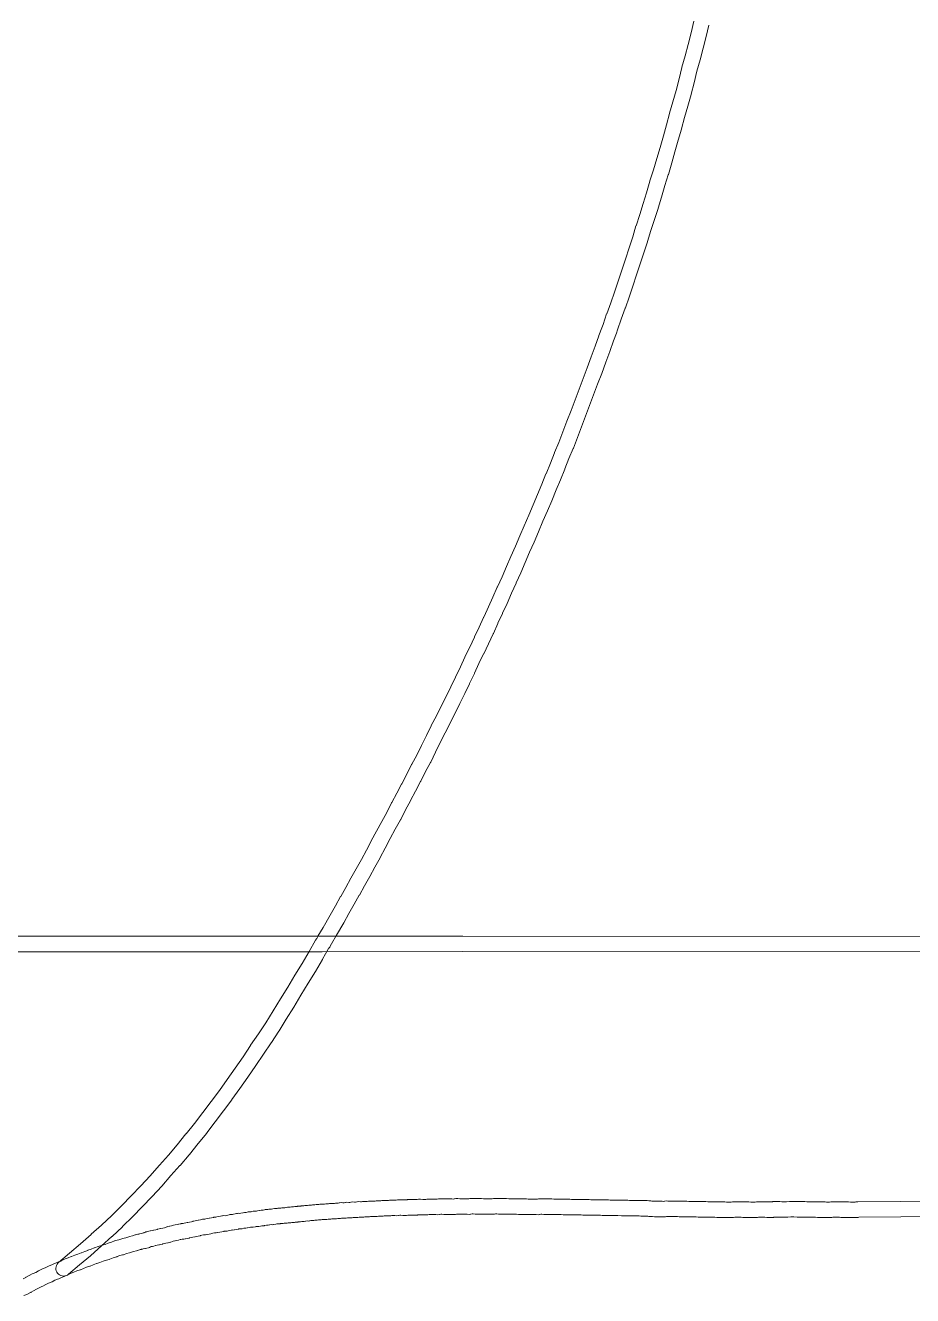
# Model space of a CAD drawing. Header units: inches. Extents: x 704148 to 723432, y 7075344 to 7101810.
# Drawn here: x 722806.8 to 723035.9, y 7090513.5 to 7090841.6 of the extents above; entities that cross this region are included whole.
import ezdxf

# ---------------------------------------------------------------- set-up
doc = ezdxf.new("R2010")
doc.units = ezdxf.units.IN
doc.header["$MEASUREMENT"] = 0
doc.layers.add('gisdb.gisadmin', color=7, linetype='Continuous', lineweight=9, true_color=0xccf5fc)

msp = doc.modelspace()

# ---------------------------------------------------------------- linework, layer by layer
at = {"layer": 'gisdb.gisadmin'}
for points in [[(722983.3522, 7090841.6633), (722982.5994, 7090838.6761), (722981.8486, 7090835.6966), (722981.0977, 7090832.717), (722981.0814, 7090832.6564), (722980.2395, 7090829.7096), (722979.4962, 7090826.7597), (722978.7454, 7090823.7802), (722978.729, 7090823.7196), (722977.8783, 7090820.7418), (722977.0364, 7090817.795), (722976.2931, 7090814.8451), (722976.2715, 7090814.766), (722975.4242, 7090811.9041), (722974.5746, 7090808.9305), (722973.7247, 7090806.0593), (722972.8778, 7090803.0949), (722972.8533, 7090803.0156), (722971.9178, 7090800.19), (722971.0757, 7090797.2427), (722970.2243, 7090794.3664), (722970.2051, 7090794.3056), (722969.2565, 7090791.4403), (722968.3183, 7090788.607), (722967.4781, 7090785.7689), (722967.459, 7090785.7081), (722966.5103, 7090782.8428), (722965.5616, 7090779.9775), (722964.613, 7090777.1123), (722963.6643, 7090774.247), (722962.712, 7090771.3711), (722961.7616, 7090768.6058), (722961.7483, 7090768.5682), (722960.7066, 7090765.7236), (722959.7623, 7090762.9763), (722959.4396, 7090762.0731), (722958.7091, 7090760.0992), (722957.771, 7090757.3698), (722957.7491, 7090757.3091), (722956.7058, 7090754.5651), (722955.6582, 7090751.7044), (722954.6072, 7090748.9401), (722953.5606, 7090746.1873), (722952.514, 7090743.4346), (722951.4673, 7090740.6818), (722950.4207, 7090737.9291), (722949.374, 7090735.1763), (722948.3264, 7090732.4208), (722948.293, 7090732.3389), (722947.1664, 7090729.7401), (722946.1351, 7090727.0279), (722946.1128, 7090726.972), (722944.9726, 7090724.2362), (722943.9353, 7090721.613), (722943.9215, 7090721.579), (722942.7695, 7090718.815), (722941.6194, 7090716.1617), (722940.4793, 7090713.5318), (722939.3338, 7090710.7836), (722938.1837, 7090708.1302), (722937.0391, 7090705.49), (722935.8945, 7090702.8498), (722934.7499, 7090700.2096), (722933.6053, 7090697.5694), (722933.5792, 7090697.5116), (722932.3477, 7090694.9005), (722931.2162, 7090692.2906), (722931.2038, 7090692.2627), (722930.0612, 7090689.7333), (722930.0474, 7090689.7035), (722928.8639, 7090687.2005), (722928.8295, 7090687.1225), (722928.8035, 7090687.0648), (722927.6845, 7090684.4825), (722927.6443, 7090684.3956), (722926.4104, 7090681.8856), (722925.1713, 7090679.2586), (722925.1573, 7090679.2295), (722923.9292, 7090676.7312), (722922.7998, 7090674.2313), (722922.7861, 7090674.2015), (722921.5416, 7090671.563), (722921.5275, 7090671.5338), (722920.285, 7090669.0061), (722919.0424, 7090666.4785), (722917.7999, 7090663.9508), (722916.5573, 7090661.4231), (722916.5286, 7090661.3668), (722915.2007, 7090658.8683), (722913.9723, 7090656.3694), (722912.7297, 7090653.8417), (722911.4872, 7090651.314), (722911.441, 7090651.2257), (722910.1247, 7090648.8542), (722908.9041, 7090646.3711), (722908.8754, 7090646.3149), (722907.5375, 7090643.7975), (722906.3054, 7090641.3973), (722906.2748, 7090641.3399), (722904.9586, 7090638.9685), (722903.738, 7090636.4854), (722903.6918, 7090636.3971), (722902.3513, 7090633.9819), (722901.0201, 7090631.5836), (722899.6933, 7090629.087), (722898.4583, 7090626.6812), (722898.4277, 7090626.6239), (722897.0871, 7090624.2087), (722895.7466, 7090621.7935), (722894.4061, 7090619.3783), (722893.0656, 7090616.9632), (722893.0463, 7090616.9291), (722891.7164, 7090614.6397), (722890.3865, 7090612.2436), (722889.046, 7090609.8284), (722889.0256, 7090609.7925), (722887.1729, 7090606.6114), (722885.8502, 7090604.3345), (722885.4543, 7090603.5975), (722885.407, 7090603.5141), (722885.2021, 7090603.232), (722885.1546, 7090603.1792), (722885.1176, 7090603.1396), (722883.5867, 7090600.389), (722883.5529, 7090600.3306), (722881.7006, 7090597.2578), (722879.8492, 7090594.1865), (722877.9978, 7090591.1151), (722876.1465, 7090588.0438), (722876.1215, 7090588.0033), (722874.1815, 7090584.9514), (722872.3438, 7090581.9028), (722872.3011, 7090581.8349), (722870.3517, 7090578.8761), (722870.3255, 7090578.8373), (722868.2904, 7090575.9006), (722866.3532, 7090572.9601), (722866.3269, 7090572.9214), (722864.2777, 7090569.9643), (722862.2285, 7090567.0071), (722862.2082, 7090566.9785), (722860.1609, 7090564.1322), (722860.1335, 7090564.0951), (722857.9864, 7090561.2505), (722855.8392, 7090558.4059), (722853.692, 7090555.5613), (722853.6409, 7090555.4963), (722851.4055, 7090552.7762), (722849.1725, 7090549.9511), (722849.1206, 7090549.8881), (722846.7718, 7090547.1535), (722846.7491, 7090547.1275), (722844.4191, 7090544.5227), (722842.0837, 7090541.8036), (722842.0324, 7090541.7464), (722839.5895, 7090539.1286), (722839.5614, 7090539.0992), (722837.018, 7090536.4826), (722834.5763, 7090533.9749), (722834.5499, 7090533.9483), (722831.9071, 7090531.3339), (722831.8765, 7090531.3043), (722829.2357, 7090528.8007), (722829.175, 7090528.7455), (722826.4518, 7090526.368), (722823.7286, 7090523.8822), (722823.6681, 7090523.8291), (722820.8294, 7090521.4398), (722817.9907, 7090519.0505), (722817.9618, 7090519.0266), (722817.6727, 7090518.8315), (722817.3542, 7090518.6896), (722817.0158, 7090518.6051), (722816.668, 7090518.5808), (722816.3213, 7090518.6171), (722815.986, 7090518.7132), (722815.6726, 7090518.866), (722815.3905, 7090519.071), (722815.1482, 7090519.3218), (722814.9531, 7090519.6107), (722814.8112, 7090519.9293), (722814.7268, 7090520.2676), (722814.7024, 7090520.6154), (722814.7388, 7090520.9623), (722814.8348, 7090521.2974), (722814.9876, 7090521.6109), (722815.1926, 7090521.893), (722815.4144, 7090522.1114), (722818.253, 7090524.5007), (722821.0615, 7090526.8646), (722823.772, 7090529.3388), (722823.8051, 7090529.3684), (722826.5133, 7090531.7328), (722829.1086, 7090534.1932), (722831.7213, 7090536.7778), (722834.1503, 7090539.2724), (722836.6773, 7090541.8721), (722839.0795, 7090544.4462), (722841.4013, 7090547.1495), (722841.424, 7090547.1753), (722843.754, 7090549.7801), (722846.0594, 7090552.4645), (722848.2809, 7090555.2749), (722848.3047, 7090555.3045), (722850.5247, 7090558.006), (722852.6459, 7090560.8162), (722854.7931, 7090563.6608), (722856.9269, 7090566.4876), (722858.9494, 7090569.2995), (722860.9892, 7090572.243), (722863.0243, 7090575.1797), (722864.9616, 7090578.1201), (722864.9878, 7090578.1589), (722867.0229, 7090581.0957), (722868.9387, 7090584.0035), (722870.7688, 7090587.0396), (722870.7938, 7090587.08), (722872.7337, 7090590.1319), (722874.5714, 7090593.1805), (722876.4228, 7090596.2519), (722878.2742, 7090599.3233), (722880.1071, 7090602.364), (722881.7406, 7090605.2988), (722881.7736, 7090605.3559), (722881.9786, 7090605.6379), (722882.026, 7090605.6908), (722882.0528, 7090605.7195), (722882.3428, 7090606.2593), (722882.3752, 7090606.3176), (722883.7145, 7090608.623), (722885.5581, 7090611.7884), (722886.8884, 7090614.1853), (722888.2289, 7090616.6004), (722888.2482, 7090616.6345), (722889.5781, 7090618.9239), (722890.908, 7090621.32), (722892.2485, 7090623.7352), (722893.5891, 7090626.1503), (722894.9131, 7090628.5359), (722896.1396, 7090630.9251), (722896.1528, 7090630.9504), (722897.4952, 7090633.4763), (722897.5126, 7090633.5084), (722898.8532, 7090635.9236), (722900.1695, 7090638.295), (722901.3901, 7090640.7781), (722901.4362, 7090640.8664), (722902.7616, 7090643.2544), (722903.9868, 7090645.6412), (722904, 7090645.6664), (722905.3278, 7090648.165), (722906.5562, 7090650.6639), (722906.6024, 7090650.7522), (722907.9187, 7090653.1237), (722909.1393, 7090655.6067), (722910.3818, 7090658.1344), (722911.6244, 7090660.6621), (722911.6531, 7090660.7184), (722912.981, 7090663.2169), (722914.2094, 7090665.7158), (722915.452, 7090668.2435), (722916.6945, 7090670.7712), (722917.9284, 7090673.2812), (722919.1618, 7090675.8962), (722920.2964, 7090678.4079), (722920.3242, 7090678.4668), (722921.5581, 7090680.9768), (722922.7972, 7090683.6039), (722922.8113, 7090683.633), (722924.0326, 7090686.1175), (722925.1251, 7090688.6354), (722925.1588, 7090688.7138), (722925.1857, 7090688.771), (722925.2744, 7090688.9509), (722926.4231, 7090691.3982), (722927.5513, 7090693.8956), (722928.69, 7090696.5222), (722928.7161, 7090696.5799), (722929.9477, 7090699.191), (722931.0791, 7090701.8009), (722932.2237, 7090704.4411), (722933.3683, 7090707.0813), (722934.5129, 7090709.7216), (722935.653, 7090712.3514), (722936.7985, 7090715.0998), (722937.9486, 7090717.753), (722939.0887, 7090720.3829), (722940.2223, 7090723.1029), (722941.2596, 7090725.7261), (722941.2734, 7090725.7601), (722942.4075, 7090728.4814), (722943.4442, 7090731.2081), (722943.4776, 7090731.29), (722944.6042, 7090733.8887), (722945.6344, 7090736.5982), (722946.681, 7090739.3509), (722947.7276, 7090742.1037), (722948.7743, 7090744.8564), (722949.8209, 7090747.6091), (722950.8675, 7090750.3619), (722951.9108, 7090753.1058), (722952.9584, 7090755.9666), (722953.9983, 7090758.7016), (722954.9342, 7090761.4247), (722954.9498, 7090761.4687), (722955.6795, 7090763.4402), (722955.9887, 7090764.3056), (722956.9295, 7090767.0427), (722956.9428, 7090767.0803), (722957.9845, 7090769.9249), (722958.9207, 7090772.6488), (722959.8662, 7090775.5045), (722960.8149, 7090778.3697), (722961.7636, 7090781.235), (722962.7122, 7090784.1003), (722963.6504, 7090786.9336), (722964.4906, 7090789.7717), (722964.5097, 7090789.8325), (722965.4584, 7090792.6978), (722966.3965, 7090795.5311), (722967.2352, 7090798.3641), (722968.0821, 7090801.3286), (722968.1066, 7090801.4079), (722969.0421, 7090804.2334), (722969.8842, 7090807.1809), (722970.7341, 7090810.0521), (722971.5837, 7090813.0257), (722972.4236, 7090815.8629), (722973.1643, 7090818.8022), (722973.1806, 7090818.8629), (722974.0313, 7090821.8407), (722974.8732, 7090824.7875), (722975.6165, 7090827.7373), (722976.3674, 7090830.7169), (722976.3837, 7090830.7775), (722977.2256, 7090833.7243), (722977.9689, 7090836.6742), (722978.7197, 7090839.6537), (722979.4698, 7090842.6302)], [(722709.7489, 7090606.332), (722883.4875, 7090606.3263), (722919.7558, 7090606.3652), (723051.9344, 7090606.299)], [(723051.9362, 7090602.2981), (722919.7569, 7090602.3643), (722883.4896, 7090602.3254), (722709.7438, 7090602.3311)], [(722806.2408, 7090517.827), (722806.8987, 7090518.2283), (722806.9702, 7090518.2699), (722807.0005, 7090518.2863), (722807.8072, 7090518.7157), (722808.6138, 7090519.1451), (722808.8174, 7090519.2393), (722809.5179, 7090519.5167), (722810.2253, 7090519.8932), (722811.032, 7090520.3226), (722811.2355, 7090520.4167), (722811.9361, 7090520.6941), (722812.6434, 7090521.0706), (722812.9221, 7090521.1927), (722813.6826, 7090521.4591), (722814.3547, 7090521.8169), (722814.5583, 7090521.911), (722815.3631, 7090522.2296), (722815.4382, 7090522.2576), (722815.8971, 7090522.4183), (722815.9643, 7090522.4541), (722816.0507, 7090522.4975), (722816.9572, 7090522.9252), (722817.0744, 7090522.9759), (722817.8792, 7090523.2945), (722818.6839, 7090523.6131), (722818.759, 7090523.6411), (722819.6248, 7090523.9443), (722820.3933, 7090524.2486), (722821.1981, 7090524.5672), (722821.2732, 7090524.5952), (722822.139, 7090524.8984), (722822.9075, 7090525.2027), (722822.9826, 7090525.2307), (722823.8484, 7090525.5339), (722824.6169, 7090525.8382), (722824.692, 7090525.8662), (722825.5967, 7090526.1831), (722826.5062, 7090526.5016), (722826.6613, 7090526.5486), (722827.3835, 7090526.7355), (722828.2088, 7090527.0246), (722829.0746, 7090527.3279), (722829.8431, 7090527.6322), (722829.9279, 7090527.6635), (722830.1343, 7090527.7225), (722830.9275, 7090527.9035), (722831.7305, 7090528.1848), (722831.9417, 7090528.2454), (722832.7349, 7090528.4265), (722833.5379, 7090528.7078), (722833.7491, 7090528.7684), (722834.5027, 7090528.9405), (722835.1654, 7090529.2028), (722835.2502, 7090529.2341), (722835.5022, 7090529.3029), (722835.9017, 7090529.3829), (722836.0033, 7090529.4065), (722836.0889, 7090529.4254), (722836.3033, 7090529.4855), (722836.405, 7090529.509), (722836.8552, 7090529.6008), (722837.206, 7090529.6916), (722837.3077, 7090529.7151), (722837.5248, 7090529.7593), (722837.672, 7090529.8377), (722837.9603, 7090529.9632), (722838.2124, 7090530.032), (722838.6625, 7090530.1237), (722839.0134, 7090530.2146), (722839.1151, 7090530.2381), (722839.5653, 7090530.3298), (722839.9161, 7090530.4206), (722840.0178, 7090530.4442), (722840.468, 7090530.5359), (722840.8189, 7090530.6267), (722840.9206, 7090530.6502), (722841.3707, 7090530.742), (722841.7216, 7090530.8328), (722841.8233, 7090530.8563), (722842.3246, 7090530.9585), (722842.7748, 7090531.0503), (722842.9831, 7090531.1042), (722843.3505, 7090531.2597), (722843.4785, 7090531.3088), (722843.6289, 7090531.3541), (722844.0303, 7090531.458), (722844.132, 7090531.4815), (722844.5822, 7090531.5732), (722844.933, 7090531.664), (722845.0347, 7090531.6876), (722845.536, 7090531.7897), (722845.9862, 7090531.8815), (722846.3371, 7090531.9723), (722846.4388, 7090531.9958), (722846.9401, 7090532.098), (722847.0264, 7090532.1137), (722847.3742, 7090532.1381), (722847.5547, 7090532.1349), (722847.8409, 7090532.1933), (722848.2911, 7090532.285), (722848.6419, 7090532.3759), (722848.7436, 7090532.3994), (722849.2449, 7090532.5015), (722849.6951, 7090532.5933), (722850.046, 7090532.6841), (722850.1477, 7090532.7076), (722850.649, 7090532.8098), (722851.0992, 7090532.9016), (722851.45, 7090532.9924), (722851.5517, 7090533.0159), (722852.053, 7090533.1181), (722852.5543, 7090533.2203), (722852.6406, 7090533.2359), (722852.9884, 7090533.2603), (722853.1689, 7090533.2572), (722853.4552, 7090533.3155), (722853.9053, 7090533.4073), (722854.2562, 7090533.4981), (722854.3579, 7090533.5216), (722854.8592, 7090533.6238), (722855.3605, 7090533.726), (722855.4468, 7090533.7417), (722855.7946, 7090533.766), (722855.9751, 7090533.7629), (722856.2613, 7090533.8213), (722856.7627, 7090533.9234), (722857.2128, 7090534.0152), (722857.5637, 7090534.106), (722857.7517, 7090534.1452), (722858.0995, 7090534.1696), (722858.3798, 7090534.1647), (722858.6661, 7090534.2231), (722859.1163, 7090534.3148), (722859.4671, 7090534.4056), (722859.6551, 7090534.4449), (722860.0029, 7090534.4692), (722860.2833, 7090534.4644), (722860.5695, 7090534.5227), (722861.0197, 7090534.6145), (722861.3706, 7090534.7053), (722861.5586, 7090534.7445), (722861.9064, 7090534.7689), (722862.1867, 7090534.764), (722862.473, 7090534.8224), (722862.9743, 7090534.9245), (722863.0606, 7090534.9402), (722863.4084, 7090534.9646), (722863.5889, 7090534.9615), (722863.8751, 7090535.0198), (722864.3764, 7090535.122), (722864.4627, 7090535.1377), (722864.8105, 7090535.1621), (722865.0909, 7090535.1572), (722865.326, 7090535.2051), (722865.6768, 7090535.296), (722865.8648, 7090535.3352), (722866.2126, 7090535.3595), (722866.493, 7090535.3547), (722866.7792, 7090535.413), (722867.2805, 7090535.5152), (722867.3668, 7090535.5309), (722867.7146, 7090535.5553), (722867.995, 7090535.5504), (722868.2301, 7090535.5983), (722868.581, 7090535.6892), (722868.769, 7090535.7284), (722869.1168, 7090535.7527), (722869.3971, 7090535.7479), (722869.6834, 7090535.8062), (722869.7697, 7090535.8219), (722870.1175, 7090535.8463), (722870.3978, 7090535.8414), (722870.6841, 7090535.8998), (722871.1854, 7090536.002), (722871.2717, 7090536.0177), (722871.6195, 7090536.042), (722871.8468, 7090536.0381), (722871.9845, 7090536.0737), (722872.1725, 7090536.1129), (722872.5203, 7090536.1373), (722872.8007, 7090536.1325), (722873.0869, 7090536.1908), (722873.1732, 7090536.2065), (722873.521, 7090536.2309), (722873.8014, 7090536.226), (722874.0876, 7090536.2844), (722874.1739, 7090536.3), (722874.5217, 7090536.3244), (722874.8021, 7090536.3196), (722875.0883, 7090536.3779), (722875.1746, 7090536.3936), (722875.5224, 7090536.418), (722875.7498, 7090536.414), (722875.8874, 7090536.4497), (722876.0754, 7090536.4889), (722876.4232, 7090536.5133), (722876.7036, 7090536.5084), (722876.9899, 7090536.5668), (722877.0761, 7090536.5824), (722877.424, 7090536.6068), (722877.7043, 7090536.602), (722877.9906, 7090536.6603), (722878.0769, 7090536.676), (722878.4247, 7090536.7004), (722878.705, 7090536.6955), (722878.9913, 7090536.7539), (722879.0776, 7090536.7696), (722879.4254, 7090536.7939), (722879.7057, 7090536.7891), (722879.992, 7090536.8474), (722880.0783, 7090536.8631), (722880.4261, 7090536.8875), (722880.7064, 7090536.8826), (722880.9927, 7090536.941), (722881.079, 7090536.9567), (722881.4268, 7090536.981), (722881.6072, 7090536.9779), (722881.8935, 7090537.0363), (722881.9798, 7090537.052), (722882.3276, 7090537.0763), (722882.608, 7090537.0715), (722882.8949, 7090537.1263), (722882.9805, 7090537.1455), (722883.3283, 7090537.1699), (722883.8277, 7090537.1613), (722884.108, 7090537.1564), (722884.3943, 7090537.2148), (722884.4806, 7090537.2305), (722884.8284, 7090537.2548), (722885.1088, 7090537.25), (722885.395, 7090537.3083), (722885.4813, 7090537.324), (722885.8291, 7090537.3484), (722886.3285, 7090537.3398), (722886.6089, 7090537.3349), (722886.8951, 7090537.3933), (722886.9814, 7090537.4089), (722887.3292, 7090537.4333), (722887.6096, 7090537.4285), (722887.8958, 7090537.4868), (722887.9821, 7090537.5025), (722888.3299, 7090537.5269), (722888.8293, 7090537.5182), (722889.1097, 7090537.5134), (722889.3959, 7090537.5717), (722889.4822, 7090537.5874), (722889.83, 7090537.6118), (722890.3294, 7090537.6032), (722890.6098, 7090537.5983), (722890.896, 7090537.6567), (722890.9823, 7090537.6724), (722891.3301, 7090537.6967), (722891.8295, 7090537.6881), (722892.1099, 7090537.6833), (722892.3961, 7090537.7416), (722892.4824, 7090537.7573), (722892.8302, 7090537.7817), (722893.3296, 7090537.773), (722893.61, 7090537.7682), (722893.8962, 7090537.8266), (722893.9825, 7090537.8422), (722894.3303, 7090537.8666), (722894.8297, 7090537.858), (722895.1101, 7090537.8531), (722895.3963, 7090537.9115), (722895.4826, 7090537.9272), (722895.8304, 7090537.9515), (722896.3298, 7090537.9429), (722896.8292, 7090537.9343), (722897.1095, 7090537.9295), (722897.3958, 7090537.9878), (722897.4821, 7090538.0035), (722897.8299, 7090538.0279), (722898.3293, 7090538.0192), (722898.6096, 7090538.0144), (722898.8959, 7090538.0727), (722898.9822, 7090538.0884), (722899.33, 7090538.1128), (722899.8294, 7090538.1042), (722900.3288, 7090538.0955), (722900.6091, 7090538.0907), (722900.8954, 7090538.149), (722900.9817, 7090538.1647), (722901.3295, 7090538.1891), (722901.8289, 7090538.1805), (722902.3283, 7090538.1719), (722902.6086, 7090538.167), (722902.8949, 7090538.2254), (722902.9812, 7090538.241), (722903.329, 7090538.2654), (722903.8284, 7090538.2568), (722904.3278, 7090538.2482), (722904.8272, 7090538.2395), (722905.1075, 7090538.2347), (722905.3938, 7090538.293), (722905.4801, 7090538.3087), (722905.8279, 7090538.3331), (722906.3273, 7090538.3245), (722906.8267, 7090538.3159), (722907.3261, 7090538.3072), (722907.6064, 7090538.3024), (722907.8927, 7090538.3607), (722907.979, 7090538.3764), (722908.3268, 7090538.4008), (722908.8262, 7090538.3922), (722909.4254, 7090538.3818), (722909.9248, 7090538.3732), (722910.2052, 7090538.3684), (722910.4914, 7090538.4267), (722910.5777, 7090538.4424), (722910.9255, 7090538.4668), (722911.4249, 7090538.4581), (722911.9243, 7090538.4495), (722912.4237, 7090538.4409), (722912.9231, 7090538.4323), (722913.2035, 7090538.4274), (722913.4897, 7090538.4858), (722913.576, 7090538.5015), (722913.9238, 7090538.5258), (722914.4232, 7090538.5172), (722914.9226, 7090538.5086), (722915.422, 7090538.5), (722915.9214, 7090538.4913), (722916.4208, 7090538.4827), (722916.9202, 7090538.4741), (722917.3004, 7090538.4675), (722917.5867, 7090538.5259), (722917.673, 7090538.5416), (722918.0208, 7090538.5659), (722918.5202, 7090538.5573), (722919.0196, 7090538.5487), (722919.519, 7090538.54), (722920.0183, 7090538.5314), (722920.5177, 7090538.5228), (722921.0171, 7090538.5142), (722921.2975, 7090538.5093), (722921.5837, 7090538.5677), (722921.67, 7090538.5834), (722922.0178, 7090538.6077), (722922.5172, 7090538.5991), (722923.0166, 7090538.5905), (722923.516, 7090538.5819), (722924.0154, 7090538.5732), (722924.6147, 7090538.5629), (722925.1141, 7090538.5543), (722925.6135, 7090538.5457), (722926.1129, 7090538.537), (722926.6123, 7090538.5284), (722927.1117, 7090538.5198), (722927.392, 7090538.5149), (722927.6783, 7090538.5733), (722927.7646, 7090538.589), (722928.1124, 7090538.6133), (722928.6118, 7090538.6047), (722929.1112, 7090538.5961), (722929.6106, 7090538.5875), (722930.11, 7090538.5788), (722930.6094, 7090538.5702), (722931.1088, 7090538.5616), (722931.708, 7090538.5513), (722932.2074, 7090538.5426), (722932.7068, 7090538.534), (722933.2062, 7090538.5254), (722933.7056, 7090538.5168), (722934.205, 7090538.5081), (722934.7044, 7090538.4995), (722935.2038, 7090538.4909), (722935.7032, 7090538.4823), (722936.2026, 7090538.4736), (722936.702, 7090538.465), (722937.2014, 7090538.4564), (722937.7008, 7090538.4478), (722938.2002, 7090538.4392), (722938.7994, 7090538.4288), (722939.0798, 7090538.424), (722939.3661, 7090538.4823), (722939.4523, 7090538.498), (722939.8002, 7090538.5224), (722940.2995, 7090538.5137), (722940.7989, 7090538.5051), (722941.2983, 7090538.4965), (722941.7977, 7090538.4879), (722942.2971, 7090538.4792), (722942.7965, 7090538.4706), (722943.2959, 7090538.462), (722943.7953, 7090538.4534), (722944.2947, 7090538.4447), (722944.7941, 7090538.4361), (722945.2935, 7090538.4275), (722945.7929, 7090538.4189), (722946.2923, 7090538.4102), (722946.7917, 7090538.4016), (722947.391, 7090538.3913), (722947.8904, 7090538.3827), (722948.3898, 7090538.374), (722948.8891, 7090538.3654), (722949.3885, 7090538.3568), (722949.8879, 7090538.3482), (722950.3873, 7090538.3395), (722950.8867, 7090538.3309), (722951.3861, 7090538.3223), (722951.8855, 7090538.3137), (722952.3849, 7090538.305), (722952.8843, 7090538.2964), (722953.3837, 7090538.2878), (722953.8831, 7090538.2792), (722954.3825, 7090538.2705), (722954.8819, 7090538.2619), (722955.3813, 7090538.2533), (722955.8807, 7090538.2447), (722956.3801, 7090538.236), (722956.8795, 7090538.2274), (722957.3789, 7090538.2188), (722957.8783, 7090538.2102), (722958.3777, 7090538.2016), (722958.8771, 7090538.1929), (722959.3765, 7090538.1843), (722959.8759, 7090538.1757), (722960.8746, 7090538.1584), (722961.374, 7090538.1498), (722961.8734, 7090538.1412), (722962.3728, 7090538.1326), (722962.8722, 7090538.1239), (722963.3716, 7090538.1153), (722963.871, 7090538.1067), (722964.3704, 7090538.0981), (722964.8698, 7090538.0894), (722965.3692, 7090538.0808), (722965.8686, 7090538.0722), (722966.368, 7090538.0636), (722966.8674, 7090538.0549), (722967.3668, 7090538.0463), (722967.8662, 7090538.0377), (722968.2129, 7090538.0013), (722968.2986, 7090537.9827), (722968.5827, 7090537.9145), (722968.8631, 7090537.9096), (722969.3625, 7090537.901), (722969.8619, 7090537.8924), (722970.3612, 7090537.8838), (722970.8606, 7090537.8751), (722971.2602, 7090537.8682), (722971.5405, 7090537.8634), (722971.8268, 7090537.9217), (722971.9131, 7090537.9374), (722972.2609, 7090537.9618), (722972.7603, 7090537.9532), (722973.2597, 7090537.9445), (722973.759, 7090537.9359), (722974.2584, 7090537.9273), (722974.7578, 7090537.9187), (722975.2572, 7090537.91), (722975.7566, 7090537.9014), (722976.256, 7090537.8928), (722976.7554, 7090537.8842), (722977.2548, 7090537.8755), (722977.6543, 7090537.8686), (722978.1537, 7090537.86), (722978.6531, 7090537.8514), (722979.1525, 7090537.8428), (722979.6519, 7090537.8342), (722980.1513, 7090537.8255), (722980.6507, 7090537.8169), (722981.1501, 7090537.8083), (722981.5496, 7090537.8014), (722982.049, 7090537.7928), (722982.5484, 7090537.7841), (722983.0478, 7090537.7755), (722983.5472, 7090537.7669), (722984.0466, 7090537.7583), (722984.546, 7090537.7496), (722984.9455, 7090537.7427), (722985.4449, 7090537.7341), (722985.9443, 7090537.7255), (722986.4437, 7090537.7168), (722986.9431, 7090537.7082), (722987.4425, 7090537.6996), (722987.842, 7090537.6927), (722988.3414, 7090537.6841), (722988.8408, 7090537.6754), (722989.1212, 7090537.6706), (722989.4074, 7090537.7289), (722989.4937, 7090537.7446), (722989.8415, 7090537.769), (722990.241, 7090537.7621), (722990.7404, 7090537.7535), (722991.2398, 7090537.7448), (722991.7392, 7090537.7362), (722992.1387, 7090537.7293), (722992.6381, 7090537.7207), (722993.1375, 7090537.7121), (722993.6369, 7090537.7034), (722994.1363, 7090537.6948), (722994.5358, 7090537.6879), (722995.0352, 7090537.6793), (722995.3156, 7090537.6745), (722995.6018, 7090537.7328), (722995.6881, 7090537.7485), (722996.0359, 7090537.7728), (722996.4354, 7090537.7659), (722996.9348, 7090537.7573), (722997.4342, 7090537.7487), (722997.8337, 7090537.7418), (722998.3331, 7090537.7332), (722998.8325, 7090537.7245), (722999.3319, 7090537.7159), (722999.5124, 7090537.7128), (722999.7987, 7090537.7711), (722999.885, 7090537.7868), (723000.2328, 7090537.8112), (723000.7322, 7090537.8026), (723001.1317, 7090537.7957), (723001.6311, 7090537.787), (723002.1305, 7090537.7784), (723002.53, 7090537.7715), (723003.0294, 7090537.7629), (723003.4063, 7090537.7564), (723004.1846, 7090537.8387), (723004.4296, 7090537.8495), (723005.3285, 7090537.834), (723006.2274, 7090537.8185), (723007.2262, 7090537.8012), (723007.6257, 7090537.7943), (723008.1251, 7090537.7857), (723008.6245, 7090537.7771), (723009.024, 7090537.7702), (723009.5234, 7090537.7615), (723010.0228, 7090537.7529), (723010.4223, 7090537.746), (723010.9217, 7090537.7374), (723011.4211, 7090537.7288), (723011.9205, 7090537.7201), (723012.32, 7090537.7132), (723012.8194, 7090537.7046), (723013.3188, 7090537.696), (723013.7184, 7090537.6891), (723014.2178, 7090537.6805), (723014.4981, 7090537.6756), (723014.7844, 7090537.734), (723014.8707, 7090537.7496), (723015.2185, 7090537.774), (723015.618, 7090537.7671), (723016.1174, 7090537.7585), (723016.6168, 7090537.7499), (723017.1162, 7090537.7412), (723017.5157, 7090537.7343), (723018.0151, 7090537.7257), (723018.5145, 7090537.7171), (723019.0139, 7090537.7084), (723019.4134, 7090537.7015), (723019.9128, 7090537.6929), (723020.4122, 7090537.6843), (723020.9116, 7090537.6757), (723021.1389, 7090537.6717), (723021.2766, 7090537.7074), (723021.4646, 7090537.7466), (723021.7619, 7090537.7711), (723043.6918, 7090537.9451)], [(723043.7767, 7090533.9448), (723022.0403, 7090533.7724), (723021.8777, 7090533.7303), (723021.6897, 7090533.6911), (723021.3419, 7090533.6667), (723020.8425, 7090533.6754), (723020.3431, 7090533.684), (723019.8437, 7090533.6926), (723019.3443, 7090533.7012), (723018.9448, 7090533.7081), (723018.4454, 7090533.7168), (723017.946, 7090533.7254), (723017.4466, 7090533.734), (723017.0471, 7090533.7409), (723016.5477, 7090533.7495), (723016.0483, 7090533.7582), (723015.5489, 7090533.7668), (723015.3684, 7090533.7699), (723015.0821, 7090533.7116), (723014.9959, 7090533.6959), (723014.648, 7090533.6715), (723014.1487, 7090533.6802), (723013.6493, 7090533.6888), (723013.2497, 7090533.6957), (723012.7503, 7090533.7043), (723012.251, 7090533.7129), (723011.8514, 7090533.7198), (723011.352, 7090533.7285), (723010.8526, 7090533.7371), (723010.3532, 7090533.7457), (723009.9537, 7090533.7526), (723009.4543, 7090533.7612), (723008.9549, 7090533.7699), (723008.5554, 7090533.7768), (723008.056, 7090533.7854), (723007.5566, 7090533.794), (723007.1571, 7090533.8009), (723006.1583, 7090533.8182), (723005.2594, 7090533.8337), (723004.483, 7090533.8471), (723003.7046, 7090533.7648), (723003.4597, 7090533.7539), (723002.9603, 7090533.7626), (723002.4609, 7090533.7712), (723002.0614, 7090533.7781), (723001.562, 7090533.7867), (723001.0626, 7090533.7954), (723000.6631, 7090533.8023), (723000.3827, 7090533.8071), (723000.0965, 7090533.7488), (723000.0102, 7090533.7331), (722999.6624, 7090533.7087), (722999.2628, 7090533.7156), (722998.7634, 7090533.7242), (722998.264, 7090533.7329), (722997.7647, 7090533.7415), (722997.3651, 7090533.7484), (722996.8657, 7090533.757), (722996.3663, 7090533.7656), (722996.1859, 7090533.7688), (722995.8996, 7090533.7104), (722995.8133, 7090533.6947), (722995.4655, 7090533.6704), (722994.9661, 7090533.679), (722994.4667, 7090533.6876), (722994.0672, 7090533.6945), (722993.5678, 7090533.7031), (722993.0684, 7090533.7118), (722992.569, 7090533.7204), (722992.0696, 7090533.729), (722991.6701, 7090533.7359), (722991.1707, 7090533.7445), (722990.6713, 7090533.7532), (722990.1719, 7090533.7618), (722989.9914, 7090533.7649), (722989.7052, 7090533.7066), (722989.6189, 7090533.6909), (722989.2711, 7090533.6665), (722988.7717, 7090533.6751), (722988.2723, 7090533.6838), (722987.7729, 7090533.6924), (722987.3734, 7090533.6993), (722986.874, 7090533.7079), (722986.3746, 7090533.7165), (722985.8752, 7090533.7252), (722985.3758, 7090533.7338), (722984.8764, 7090533.7424), (722984.4769, 7090533.7493), (722983.9775, 7090533.7579), (722983.4781, 7090533.7666), (722982.9787, 7090533.7752), (722982.4793, 7090533.7838), (722981.9799, 7090533.7924), (722981.4805, 7090533.8011), (722981.081, 7090533.808), (722980.5816, 7090533.8166), (722980.0822, 7090533.8252), (722979.5828, 7090533.8338), (722979.0834, 7090533.8425), (722978.584, 7090533.8511), (722978.0846, 7090533.8597), (722977.5852, 7090533.8683), (722977.1857, 7090533.8752), (722976.6863, 7090533.8839), (722976.1869, 7090533.8925), (722975.6875, 7090533.9011), (722975.1881, 7090533.9097), (722974.6888, 7090533.9184), (722974.1894, 7090533.927), (722973.69, 7090533.9356), (722973.1906, 7090533.9442), (722972.6912, 7090533.9529), (722972.4108, 7090533.9577), (722972.1246, 7090533.8994), (722972.0383, 7090533.8837), (722971.6905, 7090533.8593), (722971.1911, 7090533.8679), (722970.7916, 7090533.8748), (722970.2922, 7090533.8835), (722969.7928, 7090533.8921), (722969.2934, 7090533.9007), (722968.794, 7090533.9093), (722968.2946, 7090533.918), (722967.9478, 7090533.9543), (722967.8621, 7090533.973), (722967.5781, 7090534.0412), (722967.2977, 7090534.046), (722966.7983, 7090534.0546), (722966.2989, 7090534.0633), (722965.7995, 7090534.0719), (722965.3001, 7090534.0805), (722964.8007, 7090534.0891), (722964.3013, 7090534.0978), (722963.8019, 7090534.1064), (722963.3025, 7090534.115), (722962.8031, 7090534.1236), (722962.3037, 7090534.1323), (722961.8044, 7090534.1409), (722961.305, 7090534.1495), (722960.8056, 7090534.1581), (722959.8068, 7090534.1754), (722959.3074, 7090534.184), (722958.808, 7090534.1926), (722958.3086, 7090534.2012), (722957.8092, 7090534.2099), (722957.3098, 7090534.2185), (722956.8104, 7090534.2271), (722956.311, 7090534.2357), (722955.8116, 7090534.2444), (722955.3122, 7090534.253), (722954.8128, 7090534.2616), (722954.3134, 7090534.2702), (722953.814, 7090534.2789), (722953.3146, 7090534.2875), (722952.8152, 7090534.2961), (722952.3158, 7090534.3047), (722951.8164, 7090534.3134), (722951.317, 7090534.322), (722950.8177, 7090534.3306), (722950.3183, 7090534.3392), (722949.8189, 7090534.3479), (722949.3195, 7090534.3565), (722948.8201, 7090534.3651), (722948.3207, 7090534.3737), (722947.8213, 7090534.3823), (722947.3219, 7090534.391), (722946.7226, 7090534.4013), (722946.2232, 7090534.4099), (722945.7238, 7090534.4186), (722945.2244, 7090534.4272), (722944.725, 7090534.4358), (722944.2256, 7090534.4444), (722943.7262, 7090534.4531), (722943.2268, 7090534.4617), (722942.7274, 7090534.4703), (722942.2281, 7090534.4789), (722941.7287, 7090534.4876), (722941.2293, 7090534.4962), (722940.7299, 7090534.5048), (722940.2305, 7090534.5134), (722939.9501, 7090534.5183), (722939.6639, 7090534.4599), (722939.5776, 7090534.4442), (722939.2298, 7090534.4199), (722938.7304, 7090534.4285), (722938.1311, 7090534.4388), (722937.6317, 7090534.4475), (722937.1323, 7090534.4561), (722936.6329, 7090534.4647), (722936.1335, 7090534.4733), (722935.6341, 7090534.482), (722935.1347, 7090534.4906), (722934.6353, 7090534.4992), (722934.1359, 7090534.5078), (722933.6365, 7090534.5165), (722933.1371, 7090534.5251), (722932.6377, 7090534.5337), (722932.1384, 7090534.5423), (722931.639, 7090534.5509), (722931.0397, 7090534.5613), (722930.5403, 7090534.5699), (722930.0409, 7090534.5785), (722929.5415, 7090534.5872), (722929.0421, 7090534.5958), (722928.5427, 7090534.6044), (722928.2623, 7090534.6092), (722927.9761, 7090534.5509), (722927.8898, 7090534.5352), (722927.542, 7090534.5109), (722927.0426, 7090534.5195), (722926.5432, 7090534.5281), (722926.0438, 7090534.5367), (722925.5444, 7090534.5453), (722925.045, 7090534.554), (722924.5456, 7090534.5626), (722923.9464, 7090534.5729), (722923.447, 7090534.5816), (722922.9476, 7090534.5902), (722922.4482, 7090534.5988), (722922.1678, 7090534.6036), (722921.8816, 7090534.5453), (722921.7953, 7090534.5296), (722921.4475, 7090534.5053), (722920.9481, 7090534.5139), (722920.4487, 7090534.5225), (722919.9493, 7090534.5311), (722919.4499, 7090534.5397), (722918.9505, 7090534.5484), (722918.4511, 7090534.557), (722918.1707, 7090534.5618), (722917.8845, 7090534.5035), (722917.7982, 7090534.4878), (722917.4504, 7090534.4634), (722916.8511, 7090534.4738), (722916.3517, 7090534.4824), (722915.8523, 7090534.491), (722915.3529, 7090534.4996), (722914.8535, 7090534.5083), (722914.3541, 7090534.5169), (722914.0738, 7090534.5217), (722913.7875, 7090534.4634), (722913.7012, 7090534.4477), (722913.3534, 7090534.4233), (722912.854, 7090534.432), (722912.3546, 7090534.4406), (722911.8552, 7090534.4492), (722911.3559, 7090534.4578), (722911.0755, 7090534.4627), (722910.7892, 7090534.4043), (722910.703, 7090534.3886), (722910.3552, 7090534.3643), (722909.8558, 7090534.3729), (722909.3564, 7090534.3815), (722908.7571, 7090534.3919), (722908.4767, 7090534.3967), (722908.1905, 7090534.3384), (722908.1042, 7090534.3227), (722907.7564, 7090534.2983), (722907.257, 7090534.3069), (722906.7576, 7090534.3155), (722906.2582, 7090534.3242), (722905.9778, 7090534.329), (722905.6916, 7090534.2707), (722905.6053, 7090534.255), (722905.2575, 7090534.2306), (722904.7581, 7090534.2392), (722904.2587, 7090534.2479), (722903.7593, 7090534.2565), (722903.4789, 7090534.2613), (722903.1927, 7090534.203), (722903.1064, 7090534.1873), (722902.7586, 7090534.1629), (722902.2592, 7090534.1715), (722901.7598, 7090534.1802), (722901.4795, 7090534.185), (722901.1932, 7090534.1267), (722901.1069, 7090534.111), (722900.7591, 7090534.0866), (722900.2597, 7090534.0952), (722899.7603, 7090534.1039), (722899.48, 7090534.1087), (722899.1937, 7090534.0504), (722899.1074, 7090534.0347), (722898.7596, 7090534.0103), (722898.2602, 7090534.0189), (722897.9799, 7090534.0238), (722897.6936, 7090533.9654), (722897.6073, 7090533.9497), (722897.2595, 7090533.9254), (722896.7601, 7090533.934), (722896.2607, 7090533.9426), (722895.9804, 7090533.9475), (722895.6941, 7090533.8891), (722895.6078, 7090533.8734), (722895.26, 7090533.8491), (722894.7606, 7090533.8577), (722894.4803, 7090533.8625), (722894.194, 7090533.8042), (722894.1077, 7090533.7885), (722893.7599, 7090533.7641), (722893.2605, 7090533.7727), (722892.9802, 7090533.7776), (722892.6939, 7090533.7192), (722892.6076, 7090533.7035), (722892.2598, 7090533.6792), (722891.7604, 7090533.6878), (722891.4801, 7090533.6926), (722891.1938, 7090533.6343), (722891.1075, 7090533.6186), (722890.7597, 7090533.5943), (722890.2603, 7090533.6029), (722889.98, 7090533.6077), (722889.6937, 7090533.5494), (722889.6074, 7090533.5337), (722889.2596, 7090533.5093), (722888.7602, 7090533.5179), (722888.4799, 7090533.5228), (722888.1936, 7090533.4644), (722888.1073, 7090533.4487), (722887.7595, 7090533.4244), (722887.4792, 7090533.4292), (722887.1929, 7090533.3709), (722887.1066, 7090533.3552), (722886.7588, 7090533.3308), (722886.2594, 7090533.3394), (722885.9791, 7090533.3443), (722885.6928, 7090533.2859), (722885.6065, 7090533.2703), (722885.2587, 7090533.2459), (722884.9784, 7090533.2507), (722884.6921, 7090533.1924), (722884.6058, 7090533.1767), (722884.258, 7090533.1523), (722883.7586, 7090533.161), (722883.4783, 7090533.1658), (722883.192, 7090533.1074), (722883.1057, 7090533.0918), (722882.7579, 7090533.0674), (722882.4776, 7090533.0722), (722882.1913, 7090533.0139), (722882.105, 7090532.9982), (722881.7572, 7090532.9738), (722881.5767, 7090532.977), (722881.2905, 7090532.9186), (722881.2042, 7090532.9029), (722880.8564, 7090532.8786), (722880.576, 7090532.8834), (722880.2898, 7090532.8251), (722880.2035, 7090532.8094), (722879.8557, 7090532.785), (722879.5753, 7090532.7898), (722879.2891, 7090532.7315), (722879.2028, 7090532.7158), (722878.855, 7090532.6914), (722878.5746, 7090532.6963), (722878.2884, 7090532.6379), (722878.2021, 7090532.6222), (722877.8543, 7090532.5979), (722877.5739, 7090532.6027), (722877.2877, 7090532.5444), (722877.2014, 7090532.5287), (722876.8536, 7090532.5043), (722876.6263, 7090532.5082), (722876.4886, 7090532.4726), (722876.3006, 7090532.4334), (722875.9528, 7090532.409), (722875.6724, 7090532.4139), (722875.3862, 7090532.3555), (722875.2999, 7090532.3398), (722874.9521, 7090532.3155), (722874.6717, 7090532.3203), (722874.3855, 7090532.262), (722874.2992, 7090532.2463), (722873.9514, 7090532.2219), (722873.671, 7090532.2268), (722873.3848, 7090532.1684), (722873.2985, 7090532.1527), (722872.9507, 7090532.1284), (722872.7233, 7090532.1323), (722872.5856, 7090532.0967), (722872.3976, 7090532.0575), (722872.0498, 7090532.0331), (722871.7695, 7090532.0379), (722871.4832, 7090531.9796), (722870.9819, 7090531.8774), (722870.8956, 7090531.8617), (722870.5478, 7090531.8374), (722870.2675, 7090531.8422), (722869.9812, 7090531.7838), (722869.8949, 7090531.7682), (722869.5471, 7090531.7438), (722869.3198, 7090531.7477), (722869.1821, 7090531.7121), (722869.0804, 7090531.6886), (722868.5791, 7090531.5864), (722868.4928, 7090531.5707), (722868.145, 7090531.5463), (722867.8646, 7090531.5512), (722867.5784, 7090531.4928), (722867.0771, 7090531.3906), (722866.9908, 7090531.375), (722866.643, 7090531.3506), (722866.4157, 7090531.3545), (722866.278, 7090531.3189), (722866.1762, 7090531.2954), (722865.6749, 7090531.1932), (722865.5886, 7090531.1775), (722865.2408, 7090531.1531), (722864.9605, 7090531.158), (722864.6742, 7090531.0996), (722864.1729, 7090530.9974), (722864.0866, 7090530.9818), (722863.7388, 7090530.9574), (722863.5584, 7090530.9605), (722863.2721, 7090530.9022), (722862.7708, 7090530.8), (722862.6845, 7090530.7843), (722862.3367, 7090530.7599), (722862.1094, 7090530.7639), (722861.9717, 7090530.7282), (722861.87, 7090530.7047), (722861.3687, 7090530.6025), (722860.8674, 7090530.5003), (722860.7811, 7090530.4847), (722860.4333, 7090530.4603), (722860.2059, 7090530.4642), (722860.0683, 7090530.4286), (722859.9665, 7090530.4051), (722859.4652, 7090530.3029), (722858.9639, 7090530.2007), (722858.8776, 7090530.185), (722858.5298, 7090530.1606), (722858.3025, 7090530.1646), (722858.1648, 7090530.1289), (722858.0631, 7090530.1054), (722857.5618, 7090530.0032), (722857.0605, 7090529.9011), (722856.5592, 7090529.7989), (722856.4729, 7090529.7832), (722856.1251, 7090529.7588), (722855.9446, 7090529.7619), (722855.6584, 7090529.7036), (722855.2082, 7090529.6118), (722854.8573, 7090529.521), (722854.7556, 7090529.4975), (722854.2543, 7090529.3953), (722853.753, 7090529.2932), (722853.6667, 7090529.2775), (722853.3189, 7090529.2531), (722853.1384, 7090529.2562), (722852.8522, 7090529.1979), (722852.402, 7090529.1061), (722852.0512, 7090529.0153), (722851.9494, 7090528.9918), (722851.4481, 7090528.8896), (722850.998, 7090528.7979), (722850.6471, 7090528.707), (722850.5454, 7090528.6835), (722850.0441, 7090528.5813), (722849.5939, 7090528.4896), (722849.2431, 7090528.3988), (722849.1414, 7090528.3753), (722848.64, 7090528.2731), (722848.1387, 7090528.1709), (722848.0524, 7090528.1552), (722847.7046, 7090528.1309), (722847.5242, 7090528.134), (722847.2891, 7090528.086), (722846.9382, 7090527.9952), (722846.8365, 7090527.9717), (722846.3352, 7090527.8695), (722845.885, 7090527.7778), (722845.5342, 7090527.687), (722845.4324, 7090527.6635), (722844.9823, 7090527.5717), (722844.7739, 7090527.5178), (722844.4066, 7090527.3623), (722844.2785, 7090527.3132), (722844.1282, 7090527.2679), (722843.7268, 7090527.164), (722843.6251, 7090527.1405), (722843.1238, 7090527.0383), (722842.6736, 7090526.9466), (722842.3227, 7090526.8557), (722842.221, 7090526.8322), (722841.7708, 7090526.7405), (722841.42, 7090526.6497), (722841.3183, 7090526.6261), (722840.8681, 7090526.5344), (722840.5173, 7090526.4436), (722840.4155, 7090526.4201), (722839.9654, 7090526.3283), (722839.6145, 7090526.2375), (722839.5128, 7090526.214), (722839.2957, 7090526.1697), (722839.1485, 7090526.0914), (722838.8602, 7090525.9659), (722838.6082, 7090525.8971), (722838.158, 7090525.8053), (722837.8071, 7090525.7145), (722837.7054, 7090525.691), (722837.2553, 7090525.5992), (722837.0554, 7090525.5507), (722836.904, 7090525.5104), (722836.8025, 7090525.486), (722836.7166, 7090525.4683), (722836.4742, 7090525.418), (722835.8334, 7090525.1643), (722835.7487, 7090525.1329), (722835.5422, 7090525.074), (722834.749, 7090524.8929), (722833.9461, 7090524.6117), (722833.7349, 7090524.551), (722832.9417, 7090524.37), (722832.1387, 7090524.0887), (722831.9275, 7090524.028), (722831.1739, 7090523.856), (722830.5112, 7090523.5936), (722830.4361, 7090523.5657), (722829.5314, 7090523.2488), (722828.6219, 7090522.9302), (722828.4668, 7090522.8833), (722827.7446, 7090522.6963), (722826.9193, 7090522.4072), (722826.0535, 7090522.104), (722825.285, 7090521.7997), (722825.2098, 7090521.7717), (722824.3441, 7090521.4685), (722823.5755, 7090521.1642), (722823.5004, 7090521.1362), (722822.6347, 7090520.833), (722821.8661, 7090520.5287), (722821.0614, 7090520.2101), (722820.9862, 7090520.1821), (722820.1205, 7090519.8789), (722819.3519, 7090519.5746), (722818.607, 7090519.2797), (722817.8004, 7090518.8991), (722817.6425, 7090518.8151), (722817.3638, 7090518.693), (722816.7996, 7090518.4954), (722816.1353, 7090518.2324), (722815.4279, 7090517.8558), (722815.1493, 7090517.7337), (722814.3888, 7090517.4673), (722813.7166, 7090517.1095), (722813.5131, 7090517.0154), (722812.8125, 7090516.7381), (722812.1052, 7090516.3615), (722811.2985, 7090515.9321), (722811.095, 7090515.838), (722810.3944, 7090515.5607), (722809.687, 7090515.1841), (722808.9334, 7090514.7829), (722808.2754, 7090514.3815), (722808.2038, 7090514.34), (722808.1736, 7090514.3235), (722807.3669, 7090513.8941), (722807.1633, 7090513.8), (722806.4628, 7090513.5227)]]:
    msp.add_lwpolyline(points, dxfattribs=at)

doc.saveas('drawing.dxf')
